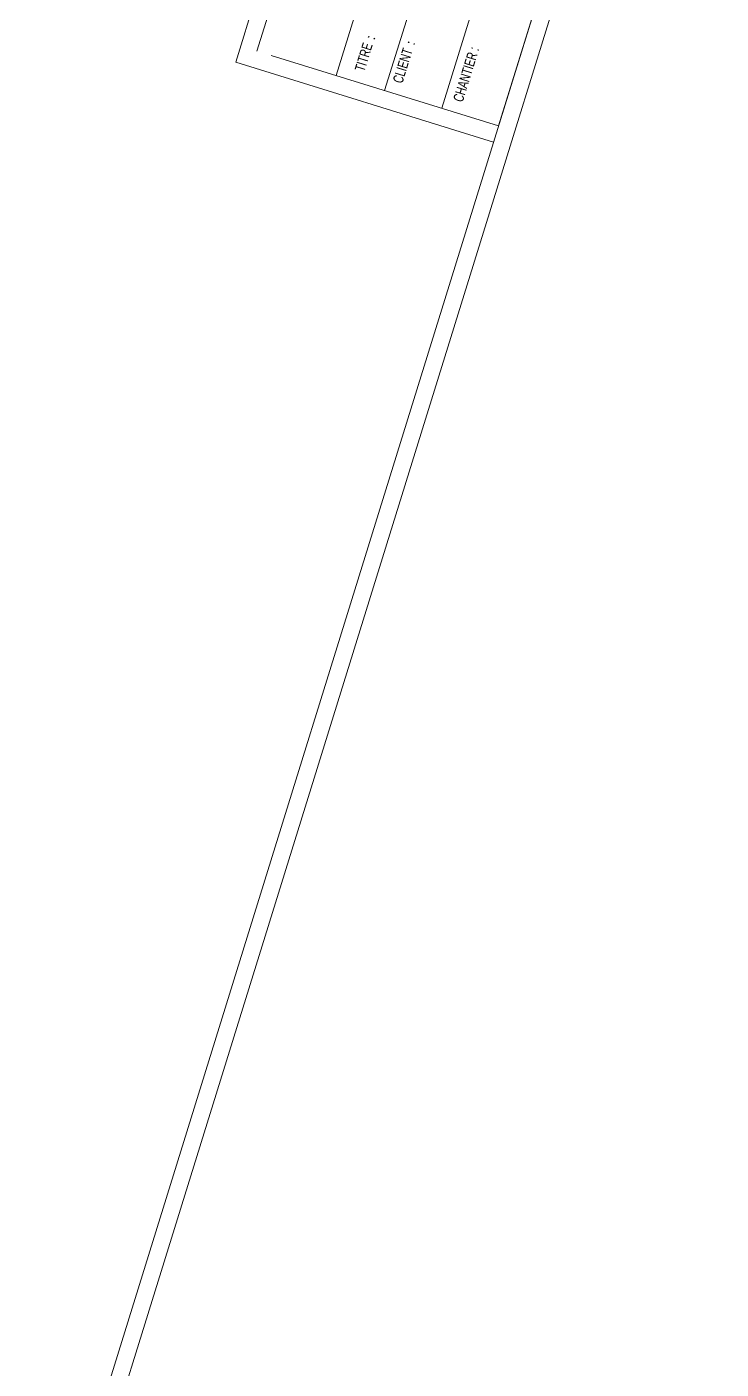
# Model space of a CAD drawing. Header units: metres. Extents: x -1642643 to 2228512, y -1236052 to 2422133.
# Drawn here: x 562628 to 572839, y 907 to 20655 of the extents above; entities that cross this region are included whole.
import ezdxf

# ---------------------------------------------------------------- set-up
doc = ezdxf.new("R2010")
doc.units = ezdxf.units.M
doc.layers.add('cotation', color=7, linetype='Continuous', lineweight=20)
doc.styles.add('style1', font='romans.shx', dxfattribs={"width": 0.7, "height": 10})

msp = doc.modelspace()

# ---------------------------------------------------------------- linework, layer by layer
at = {"layer": 'cotation'}
for p, q in [((568735.27414, 29925.24218), (565699.95847, 20134.9736)), ((568974.06118, 29851.21009), (566012.7776, 20299.72855)), ((570137.86556, 29490.39122), (567176.58197, 19938.90968)), ((570851.16597, 29269.24387), (567889.88238, 19717.76233)), ((572525.73594, 28750.07032), (569564.45236, 19198.58879)), ((570654.73469, 25668.35469), (568729.1753, 19457.55303)), ((566221.43382, 20235.03804), (569564.45236, 19198.58879)), ((565699.95847, 20134.9736), (569490.42027, 18959.80175))]:
    msp.add_line(p, q, dxfattribs=at)
for points in [[(572838.55507, 28914.82527), (561256.44933, -8442.71448), (536832.60944, -870.49484), (548414.71518, 36487.04491)], [(572525.73594, 28750.07032), (561091.69438, -8129.89535), (537145.42857, -705.73989), (548579.47013, 36174.22578)]]:
    msp.add_lwpolyline(points, close=True, dxfattribs=at)

# ---------------------------------------------------------------- texts
at = {"layer": 'cotation', "char_height": 150, "attachment_point": 1, "rotation": 72.774789, "style": 'style1'}
for s, insert in [('{\\fArial|b0|i0|c0|p34;TITRE} :', (567447.34749, 20030.33309)), ('{\\fArial|b0|i0|c0|p34;CLIENT} :', (568005.73565, 19857.2138)), ('{\\fArial|b0|i0|c0|p34;CHANTIER :}', (568893.42965, 19581.99852))]:
    msp.add_mtext(s, dxfattribs=dict(at, insert=insert))

doc.saveas('drawing.dxf')
